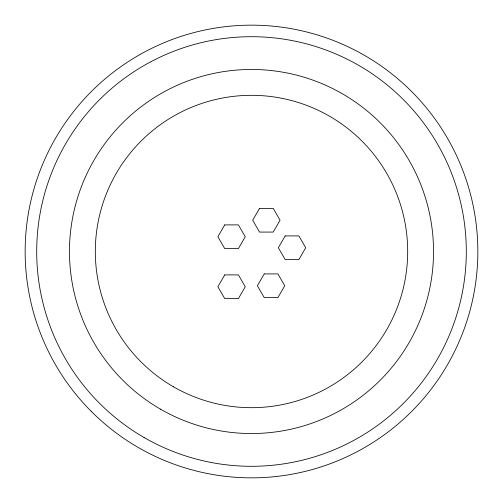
<?xml version="1.0" encoding="UTF-8"?>
<svg xmlns="http://www.w3.org/2000/svg" width="503" height="503" viewBox="0 0 503 503"><rect width="100%" height="100%" fill="white"/><g stroke="black" fill="none" stroke-linecap="round" stroke-linejoin="round"><path stroke-width="0.75" d="M224.722 224.891L217.881 236.743L224.722 248.595L238.403 248.595L245.25 236.743L238.403 224.891L224.722 224.891M259.535 208.38L252.695 220.226L259.535 232.078L273.217 232.078L280.058 220.226L273.217 208.38L259.535 208.38M224.722 274.889L217.881 286.741L224.722 298.587L238.403 298.587L245.25 286.741L238.403 274.889L224.722 274.889M285.201 235.913L278.354 247.759L285.201 259.611L298.883 259.611L305.723 247.759L298.883 235.913L285.201 235.913M264.226 273.915L257.385 285.767L264.226 297.619L277.908 297.619L284.748 285.767L277.908 273.915L264.226 273.915M160.482 409.146A182.036 182.036 0 0 0 433.536 251.5A182.036 182.036 0 0 0 160.482 93.854A182.036 182.036 0 0 0 160.482 409.146M173.409 386.757A156.181 156.181 0 0 0 407.682 251.5A156.181 156.181 0 0 0 173.409 116.243A156.181 156.181 0 0 0 173.409 386.757M91.445 411.555A226.35 226.35 0 0 0 470.135 310.081A226.35 226.35 0 0 0 192.919 32.865A226.35 226.35 0 0 0 91.445 411.555M144.103 437.522A214.8 214.8 0 0 0 466.3 251.5A214.8 214.8 0 0 0 144.103 65.478A214.8 214.8 0 0 0 144.103 437.522"/></g></svg>
